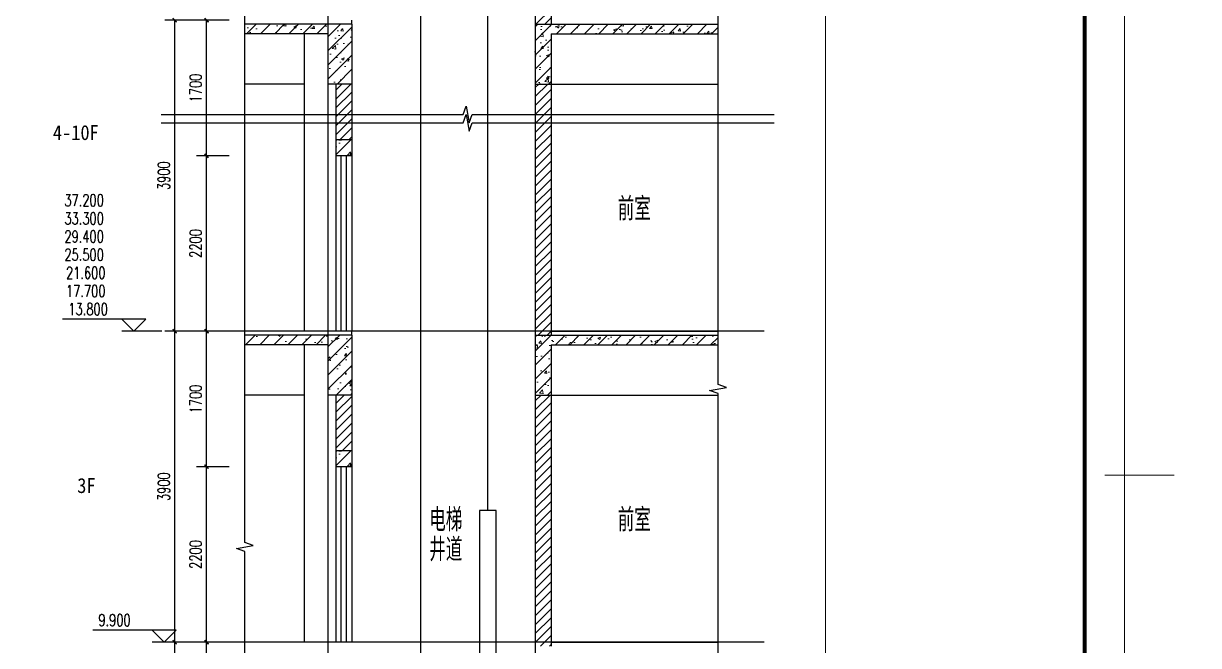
# Model space of a CAD drawing. Extents: x 1738711 to 2346805, y 1189731 to 2516152.
# Drawn here: x 2052219 to 2066961, y 1380931 to 1388731 of the extents above; entities that cross this region are included whole.
import ezdxf
from ezdxf.enums import TextEntityAlignment as Align

# ---------------------------------------------------------------- set-up
doc = ezdxf.new("R2010")
doc.units = 0
doc.header["$LTSCALE"] = 1000
doc.header["$MEASUREMENT"] = 0
doc.linetypes.add('235 5$0$CONTINOUS', pattern=[0])
doc.linetypes.add('复件 140224通州运河二期售楼部条件图_t3$0$X-ME SHAFT SH$0$X-B2$0$WATER_LINE', pattern=[0])
for name, color, linetype in [('235 5$0$other', 117, '235 5$0$CONTINOUS'), ('AR-TEXT', 7, 'Continuous'), ('DIM_ELEV', 3, 'Continuous'), ('DIM_SYMB', 3, 'Continuous'), ('DOTE', 1, 'Continuous'), ('PUB_DIM', 3, 'Continuous'), ('PUB_HATCH', 8, 'Continuous'), ('PUB_TEXT', 7, 'Continuous'), ('TK', 4, 'Continuous'), ('WALL', 40, 'Continuous'), ('WINDOW', 144, 'Continuous'), ('切线', 35, 'Continuous'), ('看线', 8, 'Continuous')]:
    doc.layers.add(name, color=color, linetype=linetype)
doc.layers.add('填充', color=252, linetype='Continuous', lineweight=5)
doc.styles.add('_TCH_DIM', font='SIMPLEX', dxfattribs={"bigfont": 'GBCBIG'})
doc.styles.add('_TCH_DIM_T3', font='SIMPLEX', dxfattribs={"width": 0.705882, "bigfont": 'GBCBIG'})
doc.styles.get("Standard").update_dxf_attribs({"font": 'gbenor.shx', "bigfont": 'gbcbig.shx'})
doc.styles.add('宋体', font='SIMSUN.TTF', dxfattribs={"width": 0.75})
doc.styles.add('黑体', font='simhei_0.ttf', dxfattribs={"width": 0.9})
doc.dimstyles.new('_TCH_ARCH&&50', dxfattribs={"dimtxt": 148.75, "dimasz": 50, "dimexe": 125, "dimexo": 150, "dimgap": 63.125, "dimtad": 1, "dimdec": 0, "dimzin": 0, "dimdsep": 46, "dimtxsty": '_TCH_DIM_T3', "dimblk": 'ARCHTICK', "dimcen": 0.09, "dimclrt": 7, "dimazin": 2, "dimtfac": 1, "dimtdec": 0, "dimtix": 1, "dimtmove": 2, "dimatfit": 3, "dimfxl": 50, "dimtolj": 1, "dimtzin": 0, "dimarcsym": 0})
pattern_1 = [(45, (291088.72, 232431.44), (-88.388348, 88.388348), []), (50, (291088.72, 232431.44), (358.63009, -31.376067), [37.5, -412.5]), (355, (291088.72, 232431.44), (-69.37567, 376.09607), [30, -330]), (100.4514, (291118.6, 232428.83), (289.25469, 344.71977), [31.870095, -350.571056]), (46.1842, (291088.72, 232531.44), (533.62052, -82.75951), [56.25, -618.75]), (96.6356, (291133.2, 232524.55), (467.33135, 487.05894), [47.80514, -525.8565]), (351.1842, (291088.7, 232531.44), (467.33097, 487.0593), [45, -495]), (21, (291138.72, 232506.44), (298.453526, -201.309445), [37.5, -412.5]), (326, (291138.72, 232506.44), (121.657666, 362.57502), [30, -330]), (71.4514, (291163.6, 232489.67), (420.111314, 161.26525), [31.870095, -350.571056]), (37.5, (291088.72, 232431.44), (6.079928, 166.446927), [0, -326, 0, -335, 0, -331.25]), (7.5, (291088.72, 232431.44), (131.534769, 197.205856), [0, -191, 0, -318.5, 0, -126.25]), (327.5, (290977.22, 232431.44), (266.911218, -11.277436), [0, -125, 0, -390, 0, -517.5]), (317.5, (290927.22, 232431.44), (291.593085, 50.05249), [0, -162.5, 0, -259, 0, -367.5])]

# ---------------------------------------------------------------- blocks, each defined once
blk = doc.blocks.new('hjashrtahreahe')
at = {"const_width": 25}
for points in [[(500, 29700), (0, 29700)], [(1250, 29700), (0, 29700)], [(84100, 29700), (83600, 29700)]]:
    blk.add_lwpolyline(points, dxfattribs=at)
at = {"layer": 'TK', "color": 7, "const_width": 25}
blk.add_lwpolyline([(0, 59400), (84100, 59400), (84100, 0), (0, 0)], close=True, dxfattribs=at)
at = {"layer": 'TK', "color": 3, "const_width": 100}
blk.add_lwpolyline([(2500, 1000), (2500, 58400), (83100, 58400), (83100, 1000)], close=True, dxfattribs=at)
at = {"layer": 'TK', "color": 7, "const_width": 25}
blk.add_lwpolyline([(76600, 58400), (76600, 1000)], dxfattribs=at)
at = {"layer": 'TK', "style": '宋体', "width": 0.75}
for tag, height, p in [('项目负责人', 350, (6003, 57089)), ('专业负责人', 350, (6003, 56224)), ('设计人', 350, (6003, 55419)), ('版号1', 250, (77304, 22193)), ('时间1', 250, (82405, 22193)), ('版号2', 250, (77304, 21593)), ('时间2', 250, (82405, 21593)), ('版号3', 250, (77304, 20993)), ('时间3', 250, (82405, 20993)), ('建筑会签', 0.0001, (78978, 2403)), ('电气会签', 0.0001, (82128, 2403)), ('结构会签', 0.0001, (78978, 1803)), ('暖通会签', 0.0001, (82128, 1803)), ('给排水会签', 0.0001, (78978, 1250)), ('智能化会签', 0.0001, (82128, 1250))]:
    blk.add_attdef(tag, text='', height=height, dxfattribs=at).set_placement(p, align=Align.CENTER)
for tag, p in [('合作设计单位', (80816, 48986)), ('版号说明1', (79854, 22318)), ('版号说明2', (79854, 21718)), ('版号说明3', (79854, 21118)), ('浙江绿储科技有限公司', (80545, 16036)), ('百兆瓦级集中式熔盐储能关键', (80545, 14953)), ('设备研发及制造基地项目', (80545, 14603)), ('1#研发楼', (80545, 13636)), ('图名', (80545, 12436)), ('工程编号', (78978, 11461)), ('子项编号', (82128, 11461)), ('建筑', (78978, 10711)), ('图号', (82128, 10711)), ('施工图', (78978, 9961)), ('2023.03', (82128, 9961)), ('审定', (79353, 8461)), ('审核', (79353, 7711)), ('工程负责', (79353, 6961)), ('专业负责', (79353, 6211)), ('设计', (79353, 5461)), ('制图', (79353, 4711)), ('校对', (79353, 3961))]:
    blk.add_attdef(tag, text='', height=250, dxfattribs=at).set_placement(p, align=Align.MIDDLE_CENTER)
blk = doc.blocks.new('_ArchTick')
at = {"color": 0, "linetype": 'ByBlock', "const_width": 0.4}
blk.add_lwpolyline([(-0.5, -0.5), (0.5, 0.5)], dxfattribs=at)
blk = doc.blocks.new('*D1238')
at = {"layer": 'Defpoints', "color": 0, "transparency": 16777216}
for p in [(2054516, 1380972), (2054950, 1380972), (2054950, 1379272)]:
    blk.add_point(p, dxfattribs=at)
at = {"layer": 'PUB_DIM', "color": 0, "lineweight": -2, "transparency": 16777216}
for p, q in [((2054800, 1380972), (2054391, 1380972)), ((2054516, 1379272), (2054516, 1380972)), ((2054800, 1379272), (2054391, 1379272))]:
    blk.add_line(p, q, dxfattribs=at)
at = {"layer": 'PUB_DIM', "color": 0, "lineweight": -2, "transparency": 16777216, "xscale": 50, "yscale": 50, "zscale": 50}
for p, rotation in [((2054516, 1380972), 90), ((2054516, 1379272), 270)]:
    blk.add_blockref('_ArchTick', p, dxfattribs=dict(at, rotation=rotation))
at = {"layer": 'PUB_DIM', "color": 7, "transparency": 16777216, "insert": (2054379, 1380122), "char_height": 148.8, "attachment_point": 5, "rotation": 90, "style": '_TCH_DIM_T3'}
blk.add_mtext('\\A1;1700', dxfattribs=at)
blk = doc.blocks.new('*D1239')
at = {"layer": 'Defpoints', "color": 0, "transparency": 16777216}
for p in [(2054516, 1383172), (2054950, 1383172), (2054950, 1380972)]:
    blk.add_point(p, dxfattribs=at)
at = {"layer": 'PUB_DIM', "color": 0, "lineweight": -2, "transparency": 16777216}
for p, q in [((2054800, 1383172), (2054391, 1383172)), ((2054516, 1380972), (2054516, 1383172)), ((2054800, 1380972), (2054391, 1380972))]:
    blk.add_line(p, q, dxfattribs=at)
at = {"layer": 'PUB_DIM', "color": 0, "lineweight": -2, "transparency": 16777216, "xscale": 50, "yscale": 50, "zscale": 50}
for p, rotation in [((2054516, 1383172), 90), ((2054516, 1380972), 270)]:
    blk.add_blockref('_ArchTick', p, dxfattribs=dict(at, rotation=rotation))
at = {"layer": 'PUB_DIM', "color": 7, "transparency": 16777216, "insert": (2054379, 1382072), "char_height": 148.8, "attachment_point": 5, "rotation": 90, "style": '_TCH_DIM_T3'}
blk.add_mtext('\\A1;2200', dxfattribs=at)
blk = doc.blocks.new('*D1240')
at = {"layer": 'Defpoints', "color": 0, "transparency": 16777216}
for p in [(2054516, 1384872), (2054950, 1384872), (2054950, 1383172)]:
    blk.add_point(p, dxfattribs=at)
at = {"layer": 'PUB_DIM', "color": 0, "lineweight": -2, "transparency": 16777216}
for p, q in [((2054800, 1384872), (2054391, 1384872)), ((2054516, 1383172), (2054516, 1384872)), ((2054800, 1383172), (2054391, 1383172))]:
    blk.add_line(p, q, dxfattribs=at)
at = {"layer": 'PUB_DIM', "color": 0, "lineweight": -2, "transparency": 16777216, "xscale": 50, "yscale": 50, "zscale": 50}
for p, rotation in [((2054516, 1384872), 90), ((2054516, 1383172), 270)]:
    blk.add_blockref('_ArchTick', p, dxfattribs=dict(at, rotation=rotation))
at = {"layer": 'PUB_DIM', "color": 7, "transparency": 16777216, "insert": (2054379, 1384022), "char_height": 148.8, "attachment_point": 5, "rotation": 90, "style": '_TCH_DIM_T3'}
blk.add_mtext('\\A1;1700', dxfattribs=at)
blk = doc.blocks.new('*D1241')
at = {"layer": 'Defpoints', "color": 0, "transparency": 16777216}
for p in [(2054516, 1387072), (2054950, 1387072), (2054950, 1384872)]:
    blk.add_point(p, dxfattribs=at)
at = {"layer": 'PUB_DIM', "color": 0, "lineweight": -2, "transparency": 16777216}
for p, q in [((2054800, 1387072), (2054391, 1387072)), ((2054516, 1384872), (2054516, 1387072)), ((2054800, 1384872), (2054391, 1384872))]:
    blk.add_line(p, q, dxfattribs=at)
at = {"layer": 'PUB_DIM', "color": 0, "lineweight": -2, "transparency": 16777216, "xscale": 50, "yscale": 50, "zscale": 50}
for p, rotation in [((2054516, 1387072), 90), ((2054516, 1384872), 270)]:
    blk.add_blockref('_ArchTick', p, dxfattribs=dict(at, rotation=rotation))
at = {"layer": 'PUB_DIM', "color": 7, "transparency": 16777216, "insert": (2054379, 1385972), "char_height": 148.8, "attachment_point": 5, "rotation": 90, "style": '_TCH_DIM_T3'}
blk.add_mtext('\\A1;2200', dxfattribs=at)
blk = doc.blocks.new('*D1242')
at = {"layer": 'Defpoints', "color": 0, "transparency": 16777216}
for p in [(2054516, 1388772), (2054950, 1388772), (2054950, 1387072)]:
    blk.add_point(p, dxfattribs=at)
at = {"layer": 'PUB_DIM', "color": 0, "lineweight": -2, "transparency": 16777216}
for p, q in [((2054800, 1388772), (2054391, 1388772)), ((2054516, 1387072), (2054516, 1388772)), ((2054800, 1387072), (2054391, 1387072))]:
    blk.add_line(p, q, dxfattribs=at)
at = {"layer": 'PUB_DIM', "color": 0, "lineweight": -2, "transparency": 16777216, "xscale": 50, "yscale": 50, "zscale": 50}
for p, rotation in [((2054516, 1388772), 90), ((2054516, 1387072), 270)]:
    blk.add_blockref('_ArchTick', p, dxfattribs=dict(at, rotation=rotation))
at = {"layer": 'PUB_DIM', "color": 7, "transparency": 16777216, "insert": (2054379, 1387922), "char_height": 148.8, "attachment_point": 5, "rotation": 90, "style": '_TCH_DIM_T3'}
blk.add_mtext('\\A1;1700', dxfattribs=at)
blk = doc.blocks.new('*D1250')
at = {"layer": 'Defpoints', "color": 0, "transparency": 16777216}
for p in [(2054116, 1380972), (2054550, 1380972), (2054550, 1377072)]:
    blk.add_point(p, dxfattribs=at)
at = {"layer": 'PUB_DIM', "color": 0, "lineweight": -2, "transparency": 16777216}
for p, q in [((2054400, 1380972), (2053991, 1380972)), ((2054116, 1377072), (2054116, 1380972)), ((2054400, 1377072), (2053991, 1377072))]:
    blk.add_line(p, q, dxfattribs=at)
at = {"layer": 'PUB_DIM', "color": 0, "lineweight": -2, "transparency": 16777216, "xscale": 50, "yscale": 50, "zscale": 50}
for p, rotation in [((2054116, 1380972), 90), ((2054116, 1377072), 270)]:
    blk.add_blockref('_ArchTick', p, dxfattribs=dict(at, rotation=rotation))
at = {"layer": 'PUB_DIM', "color": 7, "transparency": 16777216, "insert": (2053979, 1379022), "char_height": 148.8, "attachment_point": 5, "rotation": 90, "style": '_TCH_DIM_T3'}
blk.add_mtext('\\A1;3900', dxfattribs=at)
blk = doc.blocks.new('*D1251')
at = {"layer": 'Defpoints', "color": 0, "transparency": 16777216}
for p in [(2054116, 1384872), (2054550, 1384872), (2054550, 1380972)]:
    blk.add_point(p, dxfattribs=at)
at = {"layer": 'PUB_DIM', "color": 0, "lineweight": -2, "transparency": 16777216}
for p, q in [((2054400, 1384872), (2053991, 1384872)), ((2054116, 1380972), (2054116, 1384872)), ((2054400, 1380972), (2053991, 1380972))]:
    blk.add_line(p, q, dxfattribs=at)
at = {"layer": 'PUB_DIM', "color": 0, "lineweight": -2, "transparency": 16777216, "xscale": 50, "yscale": 50, "zscale": 50}
for p, rotation in [((2054116, 1384872), 90), ((2054116, 1380972), 270)]:
    blk.add_blockref('_ArchTick', p, dxfattribs=dict(at, rotation=rotation))
at = {"layer": 'PUB_DIM', "color": 7, "transparency": 16777216, "insert": (2053979, 1382922), "char_height": 148.8, "attachment_point": 5, "rotation": 90, "style": '_TCH_DIM_T3'}
blk.add_mtext('\\A1;3900', dxfattribs=at)
blk = doc.blocks.new('*D1252')
at = {"layer": 'Defpoints', "color": 0, "transparency": 16777216}
for p in [(2054116, 1388772), (2054550, 1388772), (2054550, 1384872)]:
    blk.add_point(p, dxfattribs=at)
at = {"layer": 'PUB_DIM', "color": 0, "lineweight": -2, "transparency": 16777216}
for p, q in [((2054400, 1388772), (2053991, 1388772)), ((2054116, 1384872), (2054116, 1388772)), ((2054400, 1384872), (2053991, 1384872))]:
    blk.add_line(p, q, dxfattribs=at)
at = {"layer": 'PUB_DIM', "color": 0, "lineweight": -2, "transparency": 16777216, "xscale": 50, "yscale": 50, "zscale": 50}
for p, rotation in [((2054116, 1388772), 90), ((2054116, 1384872), 270)]:
    blk.add_blockref('_ArchTick', p, dxfattribs=dict(at, rotation=rotation))
at = {"layer": 'PUB_DIM', "color": 7, "transparency": 16777216, "insert": (2053979, 1386822), "char_height": 148.8, "attachment_point": 5, "rotation": 90, "style": '_TCH_DIM_T3'}
blk.add_mtext('\\A1;3900', dxfattribs=at)

msp = doc.modelspace()

# ---------------------------------------------------------------- hatches: boundary and pattern name
at = {"layer": 'PUB_HATCH', "linetype": '复件 140224通州运河二期售楼部条件图_t3$0$X-ME SHAFT SH$0$X-B2$0$WATER_LINE'}
h = msp.add_hatch(dxfattribs=at)
h.set_pattern_fill('ANSI31', color=256, scale=50, style=0)
h.set_pattern_definition([(45, (0, 0), (-56.1266008, 56.1266008), [])])
h.paths.add_polyline_path([(2058839.4, 1376271.6), (2058639.4, 1376271.6), (2058639.4, 1372021.6), (2058839.4, 1372021.6)])
h.paths.add_polyline_path([(2056139.4, 1374471.6), (2056339.4, 1374471.6), (2056339.4, 1376271.6), (2056139.4, 1376271.6)])
h.paths.add_polyline_path([(2058839.4, 1380171.6), (2058639.4, 1380171.6), (2058639.4, 1377021.6), (2058839.4, 1377021.6)])
h.paths.add_polyline_path([(2056339.4, 1380171.6), (2056139.4, 1380171.6), (2056139.4, 1379471.6), (2056339.4, 1379471.6)])
h.paths.add_polyline_path([(2058839.4, 1384071.6), (2058639.4, 1384071.6), (2058639.4, 1380921.6), (2058839.4, 1380921.6)])
h.paths.add_polyline_path([(2056139.4, 1383371.6), (2056339.4, 1383371.6), (2056339.4, 1384071.6), (2056139.4, 1384071.6)])
h.paths.add_polyline_path([(2058839.4, 1387971.6), (2058639.4, 1387971.6), (2058639.4, 1384821.6), (2058839.4, 1384821.6)])
h.paths.add_polyline_path([(2056139.4, 1387271.6), (2056339.4, 1387271.6), (2056339.4, 1387971.6), (2056139.4, 1387971.6)])
h.paths.add_polyline_path([(2058639.4, 1388721.6), (2058839.4, 1388721.6), (2058839.4, 1391871.6), (2058639.4, 1391871.6)])
h.paths.add_polyline_path([(2056339.4, 1391871.6), (2056139.4, 1391871.6), (2056139.4, 1391171.6), (2056339.4, 1391171.6)])
h.paths.add_polyline_path([(2056339.4, 1395971.6), (2056139.4, 1395971.6), (2056139.4, 1393571.6), (2056339.4, 1393571.6)])
at = {"layer": '填充'}
h = msp.add_hatch(dxfattribs=at)
h.set_pattern_fill('钢筋混凝土', color=256, scale=50, style=0)
h.set_pattern_definition(pattern_1)
h.paths.add_polyline_path([(2058839.4, 1388601.6), (2060932.8, 1388601.6), (2060932.8, 1388721.6), (2058639.4, 1388721.6), (2058639.4, 1387971.6), (2058839.4, 1387971.6)])
h.paths.add_polyline_path([(2056339.4, 1388721.6), (2054996.7, 1388721.6), (2054996.7, 1388601.6), (2056039.4, 1388601.6), (2056039.4, 1387971.6), (2056339.4, 1387971.6)])
h = msp.add_hatch(dxfattribs=at)
h.set_pattern_fill('钢筋混凝土', color=256, scale=50, style=0)
h.set_pattern_definition([(45, (291088.72, 246231.44), (-88.388348, 88.388348), []), (50, (291088.72, 246231.44), (358.63009, -31.376067), [37.5, -412.5]), (355, (291088.72, 246231.44), (-69.37567, 376.09607), [30, -330]), (100.4514, (291118.6, 246228.83), (289.25469, 344.71977), [31.870095, -350.571056]), (46.1842, (291088.72, 246331.44), (533.62052, -82.75951), [56.25, -618.75]), (96.6356, (291133.2, 246324.55), (467.33135, 487.05894), [47.80514, -525.8565]), (351.1842, (291088.7, 246331.44), (467.33097, 487.0593), [45, -495]), (21, (291138.72, 246306.44), (298.453526, -201.309445), [37.5, -412.5]), (326, (291138.72, 246306.44), (121.657666, 362.57502), [30, -330]), (71.4514, (291163.6, 246289.67), (420.111314, 161.26525), [31.870095, -350.571056]), (37.5, (291088.72, 246231.44), (6.079928, 166.446927), [0, -326, 0, -335, 0, -331.25]), (7.5, (291088.72, 246231.44), (131.534769, 197.205856), [0, -191, 0, -318.5, 0, -126.25]), (327.5, (290977.22, 246231.44), (266.911218, -11.277436), [0, -125, 0, -390, 0, -517.5]), (317.5, (290927.22, 246231.44), (291.593085, 50.05249), [0, -162.5, 0, -259, 0, -367.5])])
h.paths.add_polyline_path([(2056339.4, 1387271.6), (2056139.4, 1387271.6), (2056139.4, 1387071.6), (2056339.4, 1387071.6)])
h = msp.add_hatch(dxfattribs=at)
h.set_pattern_fill('钢筋混凝土', color=256, scale=50, style=0)
h.set_pattern_definition(pattern_1)
h.paths.add_polyline_path([(2058839.4, 1384701.6), (2060932.8, 1384701.6), (2060932.8, 1384821.6), (2058639.4, 1384821.6), (2058639.4, 1384071.6), (2058839.4, 1384071.6)])
h.paths.add_polyline_path([(2056339.4, 1384821.6), (2054996.7, 1384821.6), (2054996.7, 1384701.6), (2056039.4, 1384701.6), (2056039.4, 1384071.6), (2056339.4, 1384071.6)])
h = msp.add_hatch(dxfattribs=at)
h.set_pattern_fill('钢筋混凝土', color=256, scale=50, style=0)
h.set_pattern_definition([(45, (291088.72, 242331.44), (-88.388348, 88.388348), []), (50, (291088.72, 242331.44), (358.63009, -31.376067), [37.5, -412.5]), (355, (291088.72, 242331.44), (-69.37567, 376.09607), [30, -330]), (100.4514, (291118.6, 242328.83), (289.25469, 344.71977), [31.870095, -350.571056]), (46.1842, (291088.72, 242431.44), (533.62052, -82.75951), [56.25, -618.75]), (96.6356, (291133.2, 242424.55), (467.33135, 487.05894), [47.80514, -525.8565]), (351.1842, (291088.7, 242431.44), (467.33097, 487.0593), [45, -495]), (21, (291138.72, 242406.44), (298.453526, -201.309445), [37.5, -412.5]), (326, (291138.72, 242406.44), (121.657666, 362.57502), [30, -330]), (71.4514, (291163.6, 242389.67), (420.111314, 161.26525), [31.870095, -350.571056]), (37.5, (291088.72, 242331.44), (6.079928, 166.446927), [0, -326, 0, -335, 0, -331.25]), (7.5, (291088.72, 242331.44), (131.534769, 197.205856), [0, -191, 0, -318.5, 0, -126.25]), (327.5, (290977.22, 242331.44), (266.911218, -11.277436), [0, -125, 0, -390, 0, -517.5]), (317.5, (290927.22, 242331.44), (291.593085, 50.05249), [0, -162.5, 0, -259, 0, -367.5])])
h.paths.add_polyline_path([(2056339.4, 1383371.6), (2056139.4, 1383371.6), (2056139.4, 1383171.6), (2056339.4, 1383171.6)])

# ---------------------------------------------------------------- linework, layer by layer
at = {"layer": '235 5$0$other'}
for p, q in [((2057202.9, 1376937.4), (2057202.9, 1395318.5)), ((2058046.6, 1382625.3), (2058046.6, 1394231.9))]:
    msp.add_line(p, q, dxfattribs=at)
msp.add_lwpolyline([(2058151.6, 1382625.3), (2057941.6, 1382625.3), (2057941.6, 1380807.9), (2058151.6, 1380807.9)], close=True, dxfattribs=at)
at = {"layer": 'DIM_ELEV'}
for p, q in [((2053753.4, 1385021.6), (2052709.4, 1385021.6)), ((2053603.4, 1384871.6), (2053453.4, 1385021.6)), ((2053603.4, 1384871.6), (2053753.4, 1385021.6)), ((2053953.4, 1384871.6), (2053453.4, 1384871.6)), ((2054133.8, 1381121.6), (2053089.8, 1381121.6)), ((2053983.8, 1380971.6), (2053833.8, 1381121.6)), ((2053983.8, 1380971.6), (2054133.8, 1381121.6)), ((2054333.8, 1380971.6), (2053833.8, 1380971.6))]:
    msp.add_line(p, q, dxfattribs=at)
at = {"layer": 'DIM_SYMB'}
for points in [[(2060932.8, 1371055.6), (2060932.8, 1384091.3), (2060827.8, 1384129.5), (2061037.8, 1384166.5), (2060932.8, 1384203.8), (2060932.8, 1397239.5)], [(2054996.7, 1371055.6), (2054996.7, 1382109.2), (2054891.7, 1382147.4), (2055101.7, 1382184.5), (2054996.7, 1382221.7), (2054996.7, 1393275.3)], [(2053947.3, 1387590.4), (2057736, 1387590.4), (2057774.3, 1387695.4), (2057811.3, 1387485.4), (2057848.5, 1387590.4), (2061637.3, 1387590.4)], [(2053947.3, 1387484.3), (2057736, 1387484.3), (2057774.3, 1387589.3), (2057811.3, 1387379.3), (2057848.5, 1387484.3), (2061637.3, 1387484.3)]]:
    msp.add_lwpolyline(points, dxfattribs=at)
at = {"layer": 'DOTE'}
for p, q in [((2056039.4, 1397585.4), (2056039.4, 1369920.4)), ((2061512.3, 1384871.6), (2054625.4, 1384871.6)), ((2061512.3, 1380971.6), (2054625.4, 1380971.6))]:
    msp.add_line(p, q, dxfattribs=at)
at = {"layer": 'WALL'}
for p, q in [((2058639.4, 1393451.6), (2058639.4, 1370471.6)), ((2058839.4, 1392551.6), (2058839.4, 1388721.6)), ((2056339.4, 1388721.6), (2054996.7, 1388721.6)), ((2056339.4, 1388721.6), (2056339.4, 1387071.6)), ((2058639.4, 1388721.6), (2060932.8, 1388721.6)), ((2056039.4, 1388601.6), (2054996.7, 1388601.6)), ((2056039.4, 1388601.6), (2056039.4, 1387971.6)), ((2058839.4, 1388601.6), (2060932.8, 1388601.6)), ((2058839.4, 1388601.6), (2058839.4, 1384821.6)), ((2056339.4, 1387971.6), (2056039.4, 1387971.6)), ((2056139.4, 1387971.6), (2056139.4, 1387071.6)), ((2058639.4, 1387971.6), (2058839.4, 1387971.6)), ((2056339.4, 1387271.6), (2056139.4, 1387271.6)), ((2056339.4, 1387071.6), (2056139.4, 1387071.6)), ((2056339.4, 1384821.6), (2054996.7, 1384821.6)), ((2056339.4, 1384821.6), (2056339.4, 1383171.6)), ((2058639.4, 1384821.6), (2060932.8, 1384821.6)), ((2056039.4, 1384701.6), (2054996.7, 1384701.6)), ((2056039.4, 1384701.6), (2056039.4, 1384071.6)), ((2058839.4, 1384701.6), (2060932.8, 1384701.6)), ((2058839.4, 1384701.6), (2058839.4, 1380921.6)), ((2056339.4, 1384071.6), (2056039.4, 1384071.6)), ((2056139.4, 1384071.6), (2056139.4, 1383171.6)), ((2058639.4, 1384071.6), (2058839.4, 1384071.6)), ((2056339.4, 1383371.6), (2056139.4, 1383371.6)), ((2056339.4, 1383171.6), (2056139.4, 1383171.6))]:
    msp.add_line(p, q, dxfattribs=at)
at = {"layer": 'WINDOW'}
for p, q in [((2056139.4, 1387071.6), (2056139.4, 1384871.6)), ((2056206.1, 1384871.6), (2056206.1, 1387071.6)), ((2056272.8, 1384871.6), (2056272.8, 1387071.6)), ((2056339.4, 1387071.6), (2056339.4, 1384871.6)), ((2056139.4, 1383171.6), (2056139.4, 1380971.6)), ((2056206.1, 1380971.6), (2056206.1, 1383171.6)), ((2056272.8, 1380971.6), (2056272.8, 1383171.6)), ((2056339.4, 1383171.6), (2056339.4, 1380971.6))]:
    msp.add_line(p, q, dxfattribs=at)
at = {"layer": '切线'}
for p, q in [((2056339.4, 1388721.6), (2056339.4, 1388771.6)), ((2056339.4, 1384871.6), (2054996.7, 1384871.6)), ((2056339.4, 1384821.6), (2056339.4, 1384871.6)), ((2058839.4, 1384871.6), (2060932.8, 1384871.6)), ((2056339.4, 1380971.6), (2054996.7, 1380971.6)), ((2058839.4, 1380971.6), (2060932.8, 1380971.6))]:
    msp.add_line(p, q, dxfattribs=at)
at = {"layer": '看线'}
for p, q in [((2055739.4, 1388601.6), (2055739.4, 1384871.6)), ((2055739.4, 1387971.6), (2054996.7, 1387971.6)), ((2058839.4, 1387971.6), (2060932.8, 1387971.6)), ((2055739.4, 1384701.6), (2055739.4, 1380971.6)), ((2055739.4, 1384071.6), (2054996.7, 1384071.6)), ((2058839.4, 1384071.6), (2060932.8, 1384071.6))]:
    msp.add_line(p, q, dxfattribs=at)

# ---------------------------------------------------------------- block references
at = {"xscale": 0.5, "yscale": 0.5, "zscale": 0.5}
for p in [(2023983.1, 1368216), (2066033.1, 1368216)]:
    msp.add_blockref('hjashrtahreahe', p, dxfattribs=at)

# ---------------------------------------------------------------- texts
at = {"layer": 'AR-TEXT', "style": '黑体', "width": 0.9}
for s, p in [('4-10F', (2052588.8, 1387269)), ('3F', (2052893.7, 1382842.8))]:
    msp.add_text(s, height=187.76, dxfattribs=at).set_placement(p)
at = {"layer": 'AR-TEXT'}
for s, p in [('前室', (2059674.7, 1386261.7)), ('电梯', (2057309.1, 1382361.7)), ('前室', (2059674.7, 1382361.7)), ('井道', (2057309.1, 1381988.5))]:
    msp.add_text(s, height=289.36, dxfattribs=at).set_placement(p)
at = {"layer": 'PUB_TEXT', "color": 7, "style": '_TCH_DIM', "width": 0.705882}
for s, p in [('37.200', (2052732.4, 1386439.1)), ('33.300', (2052732.4, 1386211.6)), ('29.400', (2052732.4, 1385984.1)), ('25.500', (2052732.4, 1385756.6)), ('21.600', (2052752.4, 1385529.1)), ('17.700', (2052752.4, 1385301.6)), ('13.800', (2052782.4, 1385074.1)), ('9.900', (2053158.8, 1381174.1))]:
    msp.add_text(s, height=148.75, dxfattribs=at).set_placement(p)

# ---------------------------------------------------------------- dimensions: what is measured, and where the dimension line sits
at = {"layer": 'PUB_DIM'}
for p1, p2, picture, middle in [((2054550.3, 1384871.6), (2054550.3, 1388771.6), '*D1252', (2053978.6, 1386821.6)), ((2054950.3, 1387071.6), (2054950.3, 1388771.6), '*D1242', (2054378.6, 1387921.6)), ((2054950.3, 1384871.6), (2054950.3, 1387071.6), '*D1241', (2054378.6, 1385971.6)), ((2054550.3, 1380971.6), (2054550.3, 1384871.6), '*D1251', (2053978.6, 1382921.6)), ((2054950.3, 1383171.6), (2054950.3, 1384871.6), '*D1240', (2054378.6, 1384021.6)), ((2054950.3, 1380971.6), (2054950.3, 1383171.6), '*D1239', (2054378.6, 1382071.6)), ((2054550.3, 1377071.6), (2054550.3, 1380971.6), '*D1250', (2053978.6, 1379021.6)), ((2054950.3, 1379271.6), (2054950.3, 1380971.6), '*D1238', (2054378.6, 1380121.6))]:
    dim = msp.add_aligned_dim(p1=p1, p2=p2, distance=434.2, dimstyle='_TCH_ARCH&&50', dxfattribs=at)
    dim.commit()
    dim.dimension.update_dxf_attribs({"geometry": picture, "text_midpoint": middle})

doc.saveas('drawing.dxf')
